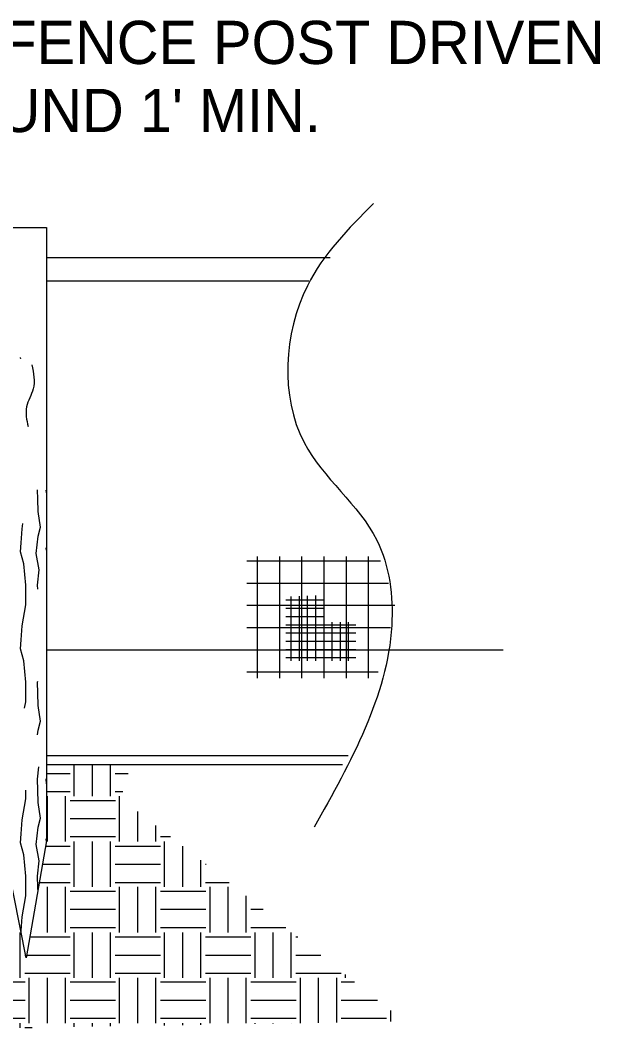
# Model space of a CAD drawing. Extents: x 9881 to 9952, y 9888 to 10017.
# Drawn here: x 9931.62 to 9945.64, y 9957.87 to 9982.2 of the extents above; entities that cross this region are included whole.
import ezdxf

# ---------------------------------------------------------------- set-up
doc = ezdxf.new("R2010")
doc.units = 0
for name, color, linetype in [('Default', 7, 'Continuous'), ('G-ANNO-TEXT', 7, 'Continuous'), ('G-DETL-LINE', 7, 'Continuous'), ('G-DETL-OTLN', 7, 'Continuous'), ('G-DETL-PATT', 7, 'Continuous')]:
    doc.layers.add(name, color=color, linetype=linetype)

msp = doc.modelspace()

# ---------------------------------------------------------------- linework, layer by layer
at = {"layer": 'Default'}
for p, q in [((9939.738, 9966.999), (9938.046, 9966.999)), ((9932.282, 9962.366), (9932.282, 9963.462)), ((9931.733, 9959.625), (9931.752, 9959.625))]:
    msp.add_line(p, q, dxfattribs=at)
msp.add_lwpolyline([(9932.257, 9970.79), (9932.253, 9970.849)], dxfattribs=at)
at = {"layer": 'G-DETL-LINE'}
for p, q in [((9932.257, 9976.469), (9939.117, 9976.469)), ((9932.257, 9975.907), (9938.604, 9975.907)), ((9932.257, 9966.994), (9943.301, 9966.994)), ((9932.257, 9964.447), (9939.548, 9964.447)), ((9932.257, 9964.228), (9939.413, 9964.228))]:
    msp.add_line(p, q, dxfattribs=at)
msp.add_spline([(9940.165, 9977.775), (9938.567, 9975.789), (9938.487, 9972.004), (9940.245, 9969.643), (9940.605, 9967.582), (9939.965, 9965.108), (9938.727, 9962.71)], degree=3, dxfattribs=at)
at = {"layer": 'G-DETL-OTLN'}
for p, q in [((9931.175, 9977.198), (9932.257, 9977.198)), ((9932.257, 9977.198), (9932.257, 9962.384)), ((9931.765, 9959.556), (9931.175, 9962.568)), ((9932.257, 9962.384), (9931.765, 9959.556))]:
    msp.add_line(p, q, dxfattribs=at)
at = {"layer": 'G-DETL-PATT'}
for p, q in [((9940.331, 9969.135), (9937.099, 9969.135)), ((9937.364, 9966.309), (9937.364, 9969.253)), ((9937.9, 9966.309), (9937.9, 9969.253)), ((9938.436, 9966.309), (9938.436, 9969.253)), ((9938.972, 9966.309), (9938.972, 9969.253)), ((9939.508, 9966.309), (9939.508, 9969.253)), ((9940.044, 9966.309), (9940.044, 9969.253)), ((9940.53, 9968.599), (9937.099, 9968.599)), ((9938.57, 9966.729), (9938.57, 9968.299)), ((9938.769, 9966.729), (9938.769, 9968.308)), ((9940.682, 9968.063), (9937.099, 9968.063)), ((9938.955, 9968.192), (9938.046, 9968.192)), ((9938.173, 9966.729), (9938.173, 9968.282)), ((9938.372, 9966.729), (9938.372, 9968.29)), ((9938.955, 9967.993), (9938.046, 9967.993)), ((9938.955, 9967.794), (9938.046, 9967.794)), ((9939.738, 9967.595), (9938.046, 9967.595)), ((9939.167, 9966.729), (9939.167, 9967.661)), ((9939.365, 9966.729), (9939.365, 9967.661)), ((9939.564, 9966.729), (9939.564, 9967.661)), ((9940.574, 9967.527), (9937.099, 9967.527)), ((9939.738, 9967.396), (9938.046, 9967.396)), ((9939.738, 9967.198), (9938.046, 9967.198)), ((9939.738, 9966.8), (9938.046, 9966.8)), ((9940.277, 9966.455), (9937.099, 9966.455)), ((9932.932, 9963.462), (9932.932, 9964.228)), ((9933.37, 9963.462), (9933.37, 9964.228)), ((9933.809, 9963.462), (9933.809, 9964.228)), ((9932.257, 9964.01), (9932.83, 9964.01)), ((9933.918, 9964.01), (9934.237, 9964.01)), ((9932.257, 9963.572), (9932.83, 9963.572)), ((9932.72, 9962.366), (9932.72, 9963.462)), ((9933.918, 9963.572), (9934.107, 9963.572)), ((9934.028, 9962.366), (9934.028, 9963.462)), ((9932.83, 9963.361), (9933.926, 9963.361)), ((9934.466, 9962.366), (9934.466, 9963.09)), ((9932.83, 9962.922), (9933.926, 9962.922)), ((9934.905, 9962.366), (9934.905, 9962.753)), ((9932.83, 9962.484), (9933.926, 9962.484)), ((9935.015, 9962.484), (9935.254, 9962.484)), ((9932.235, 9962.256), (9932.83, 9962.256)), ((9932.932, 9961.27), (9932.932, 9962.366)), ((9933.37, 9961.27), (9933.37, 9962.366)), ((9933.809, 9961.27), (9933.809, 9962.366)), ((9933.918, 9962.256), (9935.015, 9962.256)), ((9935.116, 9961.27), (9935.116, 9962.366)), ((9935.555, 9961.27), (9935.555, 9962.252)), ((9932.158, 9961.818), (9932.83, 9961.818)), ((9933.918, 9961.818), (9935.015, 9961.818)), ((9935.993, 9961.27), (9935.993, 9961.915)), ((9936.103, 9961.818), (9936.12, 9961.818)), ((9932.082, 9961.379), (9932.83, 9961.379)), ((9932.282, 9960.173), (9932.282, 9961.27)), ((9932.72, 9960.173), (9932.72, 9961.27)), ((9933.918, 9961.379), (9935.015, 9961.379)), ((9934.028, 9960.173), (9934.028, 9961.27)), ((9934.466, 9960.173), (9934.466, 9961.27)), ((9934.905, 9960.173), (9934.905, 9961.27)), ((9936.103, 9961.379), (9936.676, 9961.379)), ((9936.213, 9960.173), (9936.213, 9961.27)), ((9936.651, 9960.173), (9936.651, 9961.27)), ((9932.83, 9961.168), (9933.926, 9961.168)), ((9935.015, 9961.168), (9936.111, 9961.168)), ((9937.09, 9960.173), (9937.09, 9961.052)), ((9932.83, 9960.73), (9933.926, 9960.73)), ((9935.015, 9960.73), (9936.111, 9960.73)), ((9937.199, 9960.73), (9937.496, 9960.73)), ((9932.83, 9960.291), (9933.926, 9960.291)), ((9935.015, 9960.291), (9936.111, 9960.291)), ((9937.199, 9960.291), (9938.049, 9960.291)), ((9931.624, 9959.077), (9931.624, 9960.173)), ((9931.853, 9960.064), (9932.83, 9960.064)), ((9932.932, 9959.077), (9932.932, 9960.173)), ((9933.37, 9959.077), (9933.37, 9960.173)), ((9933.809, 9959.077), (9933.809, 9960.173)), ((9933.918, 9960.064), (9935.015, 9960.064)), ((9935.116, 9959.077), (9935.116, 9960.173)), ((9935.555, 9959.077), (9935.555, 9960.173)), ((9935.993, 9959.077), (9935.993, 9960.173)), ((9936.103, 9960.064), (9937.199, 9960.064)), ((9937.301, 9959.077), (9937.301, 9960.173)), ((9937.74, 9959.077), (9937.74, 9960.173)), ((9938.178, 9959.077), (9938.178, 9960.173)), ((9938.288, 9960.064), (9938.336, 9960.064)), ((9931.777, 9959.625), (9932.83, 9959.625)), ((9933.918, 9959.625), (9935.015, 9959.625)), ((9936.103, 9959.625), (9937.199, 9959.625)), ((9938.288, 9959.625), (9938.889, 9959.625)), ((9931.733, 9959.187), (9932.83, 9959.187)), ((9931.843, 9957.981), (9931.843, 9959.077)), ((9932.282, 9957.981), (9932.282, 9959.077)), ((9932.72, 9957.981), (9932.72, 9959.077)), ((9933.918, 9959.187), (9935.015, 9959.187)), ((9934.028, 9957.981), (9934.028, 9959.077)), ((9934.466, 9957.981), (9934.466, 9959.077)), ((9934.905, 9957.981), (9934.905, 9959.077)), ((9936.103, 9959.187), (9937.199, 9959.187)), ((9936.213, 9957.981), (9936.213, 9959.077)), ((9936.651, 9957.981), (9936.651, 9959.077)), ((9937.09, 9957.981), (9937.09, 9959.077)), ((9938.288, 9959.187), (9939.384, 9959.187)), ((9938.398, 9957.983), (9938.398, 9959.077)), ((9938.836, 9957.99), (9938.836, 9959.077)), ((9939.274, 9957.998), (9939.274, 9959.077)), ((9939.486, 9959.077), (9939.486, 9959.152)), ((9930.645, 9958.976), (9931.741, 9958.976)), ((9932.83, 9958.976), (9933.926, 9958.976)), ((9935.015, 9958.976), (9936.111, 9958.976)), ((9937.199, 9958.976), (9938.296, 9958.976)), ((9939.384, 9958.976), (9939.709, 9958.976)), ((9930.645, 9958.537), (9931.741, 9958.537)), ((9932.83, 9958.537), (9933.926, 9958.537)), ((9935.015, 9958.537), (9936.111, 9958.537)), ((9937.199, 9958.537), (9938.296, 9958.537)), ((9939.384, 9958.537), (9940.262, 9958.537)), ((9930.645, 9958.099), (9931.741, 9958.099)), ((9932.83, 9958.099), (9933.926, 9958.099)), ((9935.015, 9958.099), (9936.111, 9958.099)), ((9937.199, 9958.099), (9938.296, 9958.099)), ((9939.384, 9958.099), (9940.48, 9958.099)), ((9940.582, 9958.02), (9940.582, 9958.283)), ((9931.624, 9957.866), (9931.624, 9957.981)), ((9931.733, 9957.871), (9931.914, 9957.871)), ((9932.932, 9957.889), (9932.932, 9957.981)), ((9933.37, 9957.896), (9933.37, 9957.981)), ((9933.809, 9957.904), (9933.809, 9957.981)), ((9935.116, 9957.926), (9935.116, 9957.981)), ((9935.555, 9957.934), (9935.555, 9957.981)), ((9935.993, 9957.942), (9935.993, 9957.981)), ((9937.301, 9957.964), (9937.301, 9957.981)), ((9937.74, 9957.972), (9937.74, 9957.981)), ((9938.178, 9957.979), (9938.178, 9957.981))]:
    msp.add_line(p, q, dxfattribs=at)
for points in [[(9931.64, 9974.025), (9931.634, 9974.045), (9931.635, 9974.057)], [(9931.64, 9974.025), (9931.64, 9974.025)], [(9932.044, 9968.558), (9932.08, 9968.928), (9932.009, 9969.324), (9932.057, 9969.744), (9932.116, 9969.96), (9932.057, 9970.339), (9932.051, 9970.632), (9932.045, 9970.864)], [(9931.759, 9968.558), (9931.709, 9969.07), (9931.634, 9969.36), (9931.647, 9969.584), (9931.668, 9969.92), (9931.691, 9970.049)], [(9932.257, 9969.399), (9932.251, 9969.441), (9932.257, 9969.471)], [(9931.759, 9966.216), (9931.709, 9966.727), (9931.634, 9967.017), (9931.647, 9967.241), (9931.668, 9967.578), (9931.759, 9968.082), (9931.759, 9968.554)], [(9932.047, 9968.461), (9932.044, 9968.554)], [(9931.732, 9965.591), (9931.759, 9965.74), (9931.759, 9966.212)], [(9932.044, 9966.216), (9932.047, 9966.242)], [(9932.044, 9964.943), (9932.057, 9965.058), (9932.116, 9965.274), (9932.057, 9965.654), (9932.051, 9965.947), (9932.044, 9966.212)], [(9932.044, 9963.873), (9932.073, 9964.172)], [(9932.044, 9961.53), (9932.08, 9961.9), (9932.009, 9962.296), (9932.057, 9962.716), (9932.116, 9962.932), (9932.057, 9963.311), (9932.051, 9963.604), (9932.044, 9963.869)], [(9932.25, 9963.873), (9932.257, 9963.892)], [(9932.257, 9963.762), (9932.25, 9963.873)], [(9931.759, 9961.53), (9931.709, 9962.042), (9931.634, 9962.332), (9931.647, 9962.556), (9931.668, 9962.892), (9931.759, 9963.397), (9931.759, 9963.61)], [(9932.256, 9962.378), (9932.251, 9962.413), (9932.257, 9962.442)], [(9931.645, 9960.173), (9931.647, 9960.213), (9931.668, 9960.55), (9931.759, 9961.054), (9931.759, 9961.526)], [(9932.052, 9961.208), (9932.051, 9961.262), (9932.044, 9961.526)]]:
    msp.add_lwpolyline(points, dxfattribs=at)
msp.add_spline([(9931.907, 9973.878), (9931.937, 9973.297), (9931.777, 9972.866), (9931.817, 9972.388)], degree=3, dxfattribs=at)

# ---------------------------------------------------------------- texts
at = {"layer": 'G-ANNO-TEXT'}
for s, p in [('1.5" X 1.5" FENCE POST DRIVEN', (9924.2, 9981.144)), ("INTO GROUND 1' MIN.", (9924.2, 9979.5))]:
    msp.add_text(s, height=1.044, dxfattribs=at).set_placement(p)

doc.saveas('drawing.dxf')
